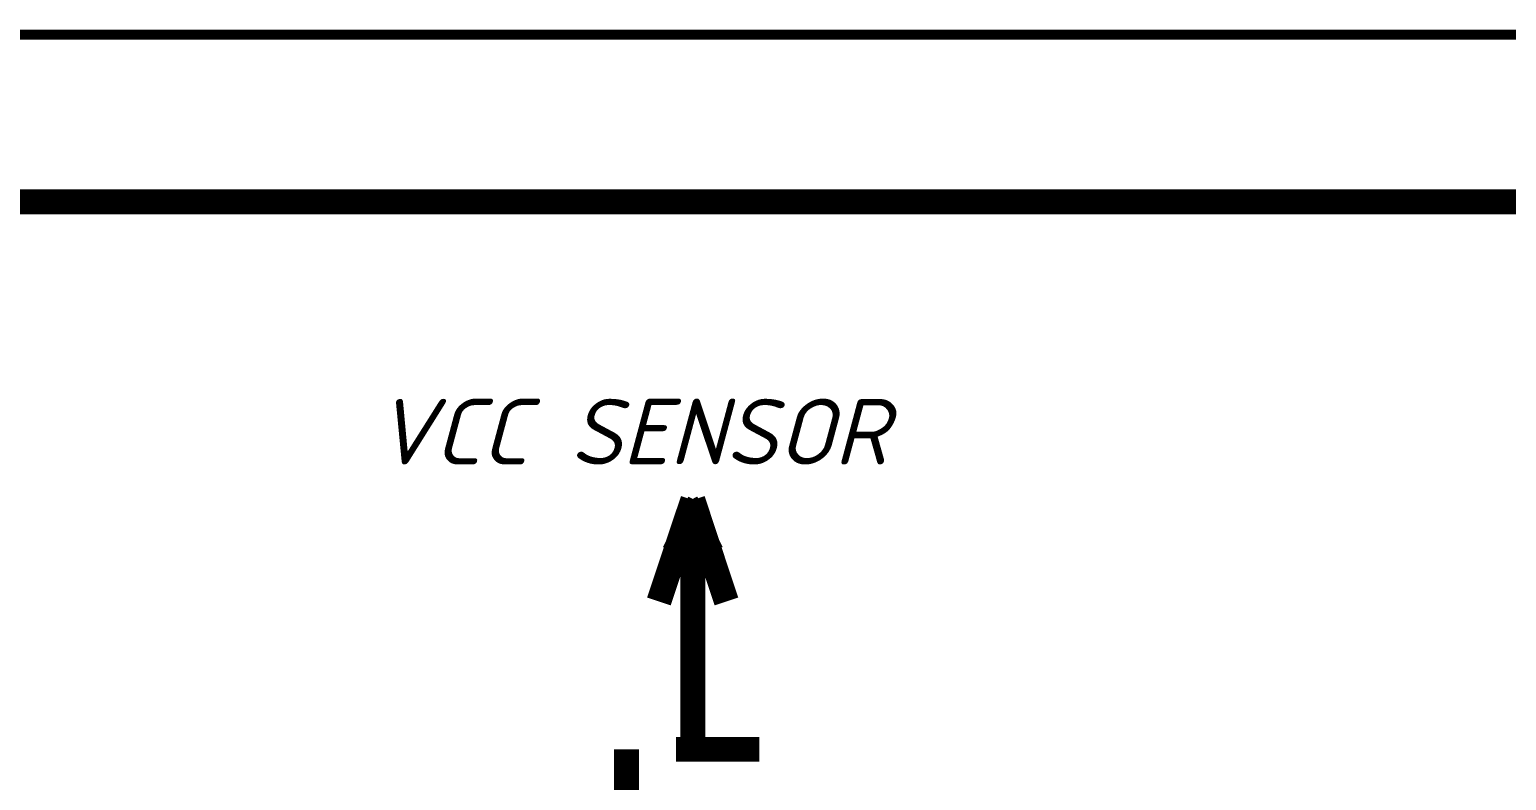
# Model space of a CAD drawing. Header units: inches. Extents: x 0 to 841, y 0 to 594.
# Drawn here: x 180.05 to 224.52, y 571.56 to 594.15 of the extents above; entities that cross this region are included whole.
import ezdxf

# ---------------------------------------------------------------- set-up
doc = ezdxf.new("R2010")
doc.units = ezdxf.units.IN
doc.layers.add('Sheet', color=255, linetype='Continuous')
doc.styles.get("Standard").update_dxf_attribs({"font": 'isocpeui.ttf'})

msp = doc.modelspace()

# ---------------------------------------------------------------- linework, layer by layer
at = {"layer": 'Sheet'}
for points in [[(0.045, 594, 0.3, 0.3, 0), (841, 594, 0.3, 0.3, 0), (841, 0, 0.3, 0.3, 0), (0.045, 0, 0.3, 0.3, 0), (0.045, 594, 0.3, 0.3, 0)], [(0.045, 594, 0.3, 0.3, 0), (841, 594, 0.3, 0.3, 0), (841, 0, 0.3, 0.3, 0), (0.045, 0, 0.3, 0.3, 0), (0.045, 594, 0.3, 0.3, 0)], [(0.045, 594, 0.0991, 0.0991, 0), (0.045, 0, 0.0991, 0.0991, 0), (841, 0, 0.0991, 0.0991, 0), (841, 594, 0.0991, 0.0991, 0), (0.045, 594, 0.0991, 0.0991, 0), (0.045, 594, 0.0991, 0.0991, 0)], [(0.045, 594, 0.0991, 0.0991, 0), (0.045, 0, 0.0991, 0.0991, 0), (841, 0, 0.0991, 0.0991, 0), (841, 594, 0.0991, 0.0991, 0), (0.045, 594, 0.0991, 0.0991, 0), (0.045, 594, 0.0991, 0.0991, 0)], [(20.032, 588.969, 0.749, 0.749, 0), (836.014, 588.969, 0.749, 0.749, 0), (836.014, 4.986, 0.749, 0.749, 0), (20.032, 4.986, 0.749, 0.749, 0), (20.032, 588.969, 0.749, 0.749, 0)]]:
    msp.add_lwpolyline(points, format="xyseb", close=True, dxfattribs=at)
for points in [[(198.999, 576.942, 0.749, 0.749, 0), (200.02, 579.997, 0.749, 0.749, 0)], [(200.02, 577.493, 0.749, 0.749, 0), (200.02, 579.997, 0.749, 0.749, 0)], [(200.02, 579.997, 0.749, 0.749, 0), (201.031, 576.942, 0.749, 0.749, 0)], [(200.02, 580.03, 0.3, 0.3, 0), (199.257, 578.514, 0.3, 0.3, 0)], [(200.02, 580.03, 0.3, 0.3, 0), (200.784, 578.514, 0.3, 0.3, 0)], [(200.02, 577.493, 0.3, 0.3, 0), (200.02, 580.03, 0.3, 0.3, 0)], [(200.02, 572.495, 0.749, 0.749, 0), (200.02, 577.493, 0.749, 0.749, 0)], [(200.02, 572.495, 0.3, 0.3, 0), (200.02, 577.493, 0.3, 0.3, 0)], [(198.022, 572.495, 0.749, 0.749, 0), (198.022, 569.374, 0.749, 0.749, 0)], [(202.019, 572.495, 0.749, 0.749, 0), (199.515, 572.495, 0.749, 0.749, 0)]]:
    msp.add_lwpolyline(points, format="xyseb", dxfattribs=at)

# ---------------------------------------------------------------- texts
msp.add_text('VCC SENSOR', height=1.9764, dxfattribs=at).set_placement((190.442, 581.064))

doc.saveas('drawing.dxf')
